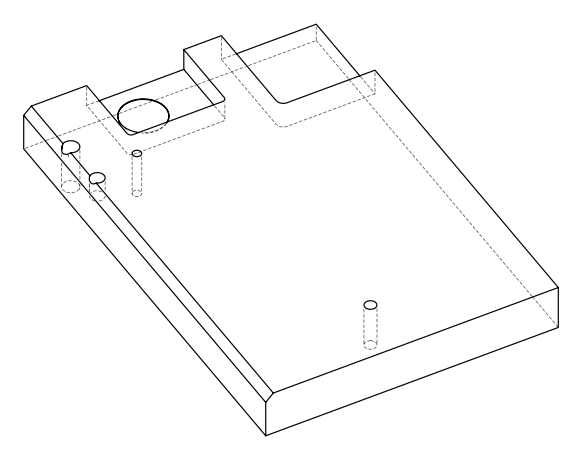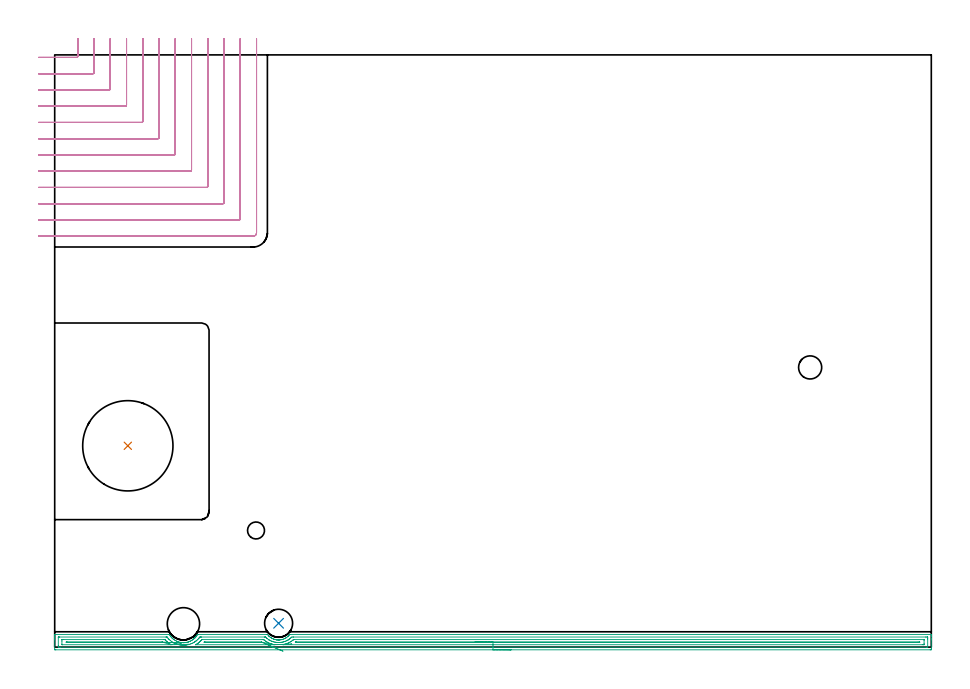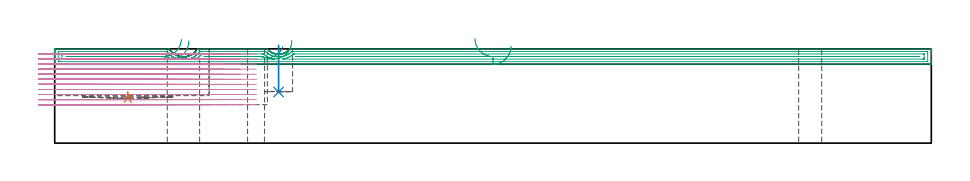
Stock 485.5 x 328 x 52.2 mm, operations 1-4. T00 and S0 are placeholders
(PLAN: 13 operations, 10 tool changes, 120 min)
(1 INDEXABLE_INSERT_DRILL_BLIND_HOLE_FROM_SOLID | STEP1POCKET | NXT0302_038 | 0.02 min | 52820 mm3)
(2 INDEXABLE_INSERT_DRILL_BLIND_HOLE_FROM_SOLID_1 | STEP1POCKET_1 | NXT0302_002 | 0.11 min | 4463 mm3)
(3 AREA_MILL | FG_CHAMFER_SURFACE | UGT0205_001 | 15.61 min | 17506 mm3)
(4 MILL_CORNER_NOTCH_RECTANGULAR | CORNER_NOTCH_RECTANGULAR | NXT0201_011 | Follow Part, ap 3, ae 75% | 38.09 min | 386904 mm3)
(5 MILL_SLOT | SLOT_PARTIAL_RECTANGULAR | NXT0201_009 | Follow Part, ap 2, ae 75% | 64.91 min | 190125 mm3)
(6 SPOT_DRILL | STEP1HOLE | NXT0321_9005460120000 | 0.05 min | 183 mm3)
(7 SPOT_DRILL_1 | STEP1HOLE_1 | NXT0321_9005460120000 | 0.03 min | 2 mm3)
(8 SPOT_DRILL_2 | STEP1HOLE_2 | NXT0321_9005460120000 | 0.03 min | 17 mm3)
(9 DRILL_THROUGH_HOLE_INTO_CENTER | STEP1HOLE | NXT0301_065 | 0.23 min | 3440 mm3)
(10 DRILL_TO_ENLARGE_THROUGH_HOLE | STEP1HOLE | UGT0301_249 | 0.25 min | 9420 mm3)
(11 DRILL_THROUGH_HOLE_INTO_CENTER_1 | STEP1HOLE_1 | NXT0301_042 | 0.23 min | 1975 mm3)
(12 DRILL_TO_ENLARGE_THROUGH_HOLE_1 | STEP1HOLE_1 | NXT0301_099 | 0.23 min | 4669 mm3)
(13 DRILL_THROUGH_HOLE_INTO_CENTER_2 | STEP1HOLE_2 | NXT0301_065 | 0.23 min | 3575 mm3)
(TOOL NXT0302_038 | Index. Insert Drill 50mm [880-D5000L50-04] | D50 PA176 FL200 Z2)
(TOOL NXT0302_002 | Index. Insert Drill 15.5mm [880-D1550L20-05] | D15.5 PA176 FL78 Z2)
(TOOL UGT0205_001 | Chamfer Mill 20 x 3 x 45 deg. | D20 FL50 Z2)
(TOOL NXT0201_011 | ENDMILL 12mm [2P460-1200-NA 1630] | D12 FL38 Z6)
(TOOL NXT0201_009 | ENDMILL 8mm [2P460-0800-NA 1630] | D8 FL26 Z6)
(TOOL NXT0321_9005460120000 | NC Spot Drill, 142deg, 12mm, Carbide, Uncoated | D12 PA142 FL30 Z2)
(TOOL NXT0301_065 | Carbide Drill 9.4mm [860.1-0940-075A1-MM 2214] | D9.4 PA140 FL98 Z2)
(TOOL UGT0301_249 | Twist Drill 17.9 mm | D17.9 PA118 FL130 Z2)
(TOOL NXT0301_042 | Carbide Drill 7.1mm [860.1-0710-057A1-MM 2214] | D7.1 PA140 FL85 Z2)
(TOOL NXT0301_099 | Carbide Drill 12.8mm [860.1-1280-038A1-MM 2214] | D12.8 PA140 FL60 Z2)
(OP 1 INDEXABLE_INSERT_DRILL_BLIND_HOLE_FROM_SOLID)
G17 G21 G94 G90
T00 M6
G54
G17 G0 G90 X40.5 Y111.5 S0 M3
G43 Z62.2 H1
G94 G81 G98 Z24.7 F250. R28.3
G80
M5
M2
(OP 2 INDEXABLE_INSERT_DRILL_BLIND_HOLE_FROM_SOLID_1)
G17 G21 G94 G90
T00 M6
G54
G17 G0 G90 X124. Y13.2 S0 M3
G43 Z62.2 H1
G94 G81 G98 Z28.3 F250. R54.2
G80
M5
M2
(OP 3 AREA_MILL)
G17 G21 G94 G90
T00 M6
G54
G17 G0 G90 X252.75 Y-1.5 S1061 M3
G43 Z62.2 H0
Z53.7
G94 G1 X252.712 Z52.828 F250.
X252.598 Z51.964
X252.409 Z51.112
X252.147 Z50.28
X251.813 Z49.474
X251.41 Z48.7
X250.941 Z47.964
X250.41 Z47.272
X249.821 Z46.629
X249.178 Z46.04
X248.486 Z45.509
X247.75 Z45.04
X246.976 Z44.637
X246.17 Z44.303
X245.338 Z44.041
X244.486 Z43.852
X243.621 Z43.738
X242.75 Z43.7
X0.62
X0.29 Y-1.497 Z43.701
X0.01 Y-1.493 Z43.704
X0. Y-1.176 Z44.022
Y4.059 Z49.253
Y4.593 Z49.79
Y4.931 Z50.127
Y5.466 Z50.662
Y5.803 Z50.998
Y6.749 Z51.949
X0.003 Y6.877 Z52.069
X0.01 Y6.998 Z52.188
X0.173 Y7. Z52.2
X63.163
X63.488 Y6.996 Z52.194
X63.508 Y6.994 Z52.192
X63.833 Y6.484 Z51.682
X64.141 Y6.033 Z51.232
X64.354 Y5.775 Z50.974
X64.515 Y5.58 Z50.778
X64.908 Y5.142 Z50.34
X65.019 Y5.028 Z50.225
X65.247 Y4.824 Z50.021
X65.459 Y4.634 Z49.831
X65.92 Y4.251 Z49.449
X66.358 Y3.949 Z49.147
X66.806 Y3.67 Z48.868
X67.378 Y3.359 Z48.558
X67.63 Y3.246 Z48.442
X67.699 Y3.214 Z48.41
X68.143 Y3.035 Z48.232
X68.592 Y2.876 Z48.075
X69.037 Y2.748 Z47.946
X69.485 Y2.643 Z47.842
X69.931 Y2.564 Z47.761
X70.31 Y2.515 Z47.71
X70.378 Y2.506 Z47.701
X70.761 Y2.47 Z47.666
X71.08 Y2.457 Z47.653
X71.288 Y2.454 Z47.651
X71.395 Y2.456
X71.456 Y2.457 Z47.654
X71.557 Y2.461 Z47.652
X71.839 Y2.469 Z47.666
X72.164 Y2.498 Z47.697
X72.612 Y2.555 Z47.754
X72.899 Y2.605 Z47.804
X72.991 Y2.622 Z47.818
X73.057 Y2.633 Z47.83
X73.505 Y2.736 Z47.931
X73.951 Y2.86 Z48.055
X74.058 Y2.895 Z48.093
X74.162 Y2.931 Z48.129
X74.331 Y2.99 Z48.185
X74.399 Y3.013 Z48.209
X74.844 Y3.188 Z48.387
X75. Y3.259 Z48.458
X75.222 Y3.36 Z48.557
X75.737 Y3.636 Z48.835
X76.188 Y3.914 Z49.112
X76.402 Y4.059 Z49.257
X76.63 Y4.212 Z49.412
X76.68 Y4.25 Z49.45
X76.709 Y4.274 Z49.474
X76.798 Y4.349 Z49.546
X76.862 Y4.402 Z49.6
X77.107 Y4.603 Z49.802
X77.523 Y4.971 Z50.171
X77.549 Y4.998 Z50.198
X77.691 Y5.142 Z50.34
X77.894 Y5.367 Z50.563
X78.054 Y5.542 Z50.742
X78.062 Y5.551 Z50.751
X78.149 Y5.655 Z50.854
X78.272 Y5.803 Z50.999
X78.352 Y5.898 Z51.096
X78.416 Y5.975 Z51.174
X78.458 Y6.032 Z51.232
X78.499 Y6.092 Z51.292
X78.6 Y6.239 Z51.439
X78.76 Y6.474 Z51.672
X78.966 Y6.798 Z51.996
X79.059 Y6.938 Z52.133
X79.102 Y6.997 Z52.189
X79.245 Y7. Z52.2
X117.664
X117.832 Y6.997 Z52.189
X117.9 Y6.925 Z52.121
X117.906 Y6.919 Z52.115
X118.246 Y6.523 Z51.723
X118.512 Y6.239 Z51.439
X118.606 Y6.138 Z51.338
X118.719 Y6.032 Z51.232
X119.103 Y5.706 Z50.905
X119.5 Y5.398 Z50.596
X119.877 Y5.143 Z50.339
X120.132 Y4.992 Z50.188
X120.393 Y4.848 Z50.045
X120.836 Y4.636 Z49.834
X121.286 Y4.451 Z49.649
X121.425 Y4.404 Z49.602
X121.685 Y4.317 Z49.512
X121.799 Y4.277 Z49.474
X121.875 Y4.251 Z49.449
X122.026 Y4.209 Z49.407
X122.179 Y4.172 Z49.369
X122.625 Y4.083 Z49.28
X122.783 Y4.059 Z49.257
X122.833 Y4.051 Z49.249
X123.025 Y4.024 Z49.218
X123.072 Y4.016 Z49.212
X123.518 Y3.973 Z49.172
X123.695 Y3.965 Z49.163
X123.766 Y3.963 Z49.156
X123.807 Y3.961 Z49.154
X123.965 Y3.952 Z49.15
X124.02 Y3.954
X124.145 Y3.96 Z49.152
X124.201 Y3.962 Z49.155
X124.288 Y3.966 Z49.157
X124.412 Y3.969 Z49.165
X124.858 Y4.006 Z49.204
X125.306 Y4.07 Z49.269
X125.705 Y4.15 Z49.348
X125.751 Y4.159 Z49.357
X126.073 Y4.238 Z49.437
X126.123 Y4.25 Z49.449
X126.645 Y4.426 Z49.621
X127.094 Y4.605 Z49.802
X127.538 Y4.814 Z50.014
X127.939 Y5.04 Z50.238
X128.121 Y5.141 Z50.34
X128.431 Y5.347 Z50.545
X128.863 Y5.681 Z50.877
X129.283 Y6.033 Z51.231
X129.324 Y6.07 Z51.269
X129.72 Y6.49 Z51.686
X129.881 Y6.676 Z51.87
X130.099 Y6.924 Z52.122
X130.146 Y6.981 Z52.18
X130.16 Y6.996 Z52.195
X130.164 Y6.998 Z52.197
X130.173 Y7. Z52.2
X485.327
X485.49 Y6.998 Z52.188
X485.497 Y6.877 Z52.069
X485.5 Y6.749 Z51.948
Y6.479 Z51.678
Y5.803 Z50.998
Y4.593 Z49.79
Y4.059 Z49.253
Y-0.908 Z44.289
X485.496 Y-1.176 Z44.022
X485.49 Y-1.493 Z43.704
X485.21 Y-1.497 Z43.701
X484.88 Y-1.5 Z43.7
X242.75
Y-0.086 Z45.114
X3.077
X2.407 Y-0.084 Z45.116
X2.18 Y-0.082 Z45.118
X2.055 Y-0.079 Z45.121
X2.009 Y-0.07 Z45.13
X2.007 Y-0.044 Z45.156
X2.002 Y0.092 Z45.292
X2. Y0.569 Z45.769
Y0.966 Z46.166
X2.001 Y5.327 Z50.527
X2.005 Y5.46 Z50.66
X2.01 Y5.565 Z50.765
X2.016 Y5.58 Z50.78
X2.031 Y5.581 Z50.781
X2.071 Y5.583 Z50.783
X2.407 Y5.585 Z50.785
X2.63 Y5.586 Z50.786
X61.599
X61.934 Y5.585 Z50.785
X62.101 Y5.582 Z50.782
X62.184 Y5.579 Z50.779
X62.221 Y5.575 Z50.775
X62.269 Y5.52 Z50.72
X62.746 Y4.931 Z50.131
X63.163 Y4.456 Z49.656
X63.361 Y4.248 Z49.448
X63.565 Y4.059 Z49.259
X64.056 Y3.627 Z48.827
X64.611 Y3.186 Z48.386
X64.95 Y2.953 Z48.153
X65.619 Y2.532 Z47.732
X65.843 Y2.411 Z47.611
X66.028 Y2.314 Z47.514
X66.501 Y2.084 Z47.284
X66.736 Y1.98 Z47.18
X67.315 Y1.749 Z46.949
X67.63 Y1.635 Z46.835
X67.689 Y1.615 Z46.815
X67.738 Y1.6 Z46.8
X68.278 Y1.441 Z46.641
X68.523 Y1.38 Z46.58
X68.607 Y1.36 Z46.56
X69.066 Y1.266 Z46.466
X69.417 Y1.203 Z46.403
X69.704 Y1.161 Z46.361
X70.31 Y1.091 Z46.291
X70.7 Y1.061 Z46.261
X71.204 Y1.046 Z46.246
X71.605 Y1.05 Z46.25
X72.097 Y1.072 Z46.272
X72.443 Y1.104 Z46.304
X72.991 Y1.173 Z46.373
X73.226 Y1.212 Z46.412
X73.884 Y1.339 Z46.539
X73.97 Y1.357 Z46.557
X74.317 Y1.441 Z46.641
X74.719 Y1.556 Z46.756
X74.778 Y1.574 Z46.774
X75.335 Y1.769 Z46.969
X75.671 Y1.902 Z47.102
X75.967 Y2.025 Z47.225
X76.582 Y2.314 Z47.514
X77.134 Y2.63 Z47.83
X77.458 Y2.829 Z48.029
X77.678 Y2.972 Z48.172
X77.993 Y3.186 Z48.386
X78.196 Y3.338 Z48.538
X78.352 Y3.461 Z48.661
X78.679 Y3.739 Z48.939
X79.045 Y4.059 Z49.259
X79.148 Y4.154 Z49.354
X79.245 Y4.25 Z49.45
X79.574 Y4.61 Z49.81
X79.861 Y4.931 Z50.131
X79.988 Y5.078 Z50.278
X80.138 Y5.259 Z50.459
X80.271 Y5.423 Z50.623
X80.396 Y5.579 Z50.779
X80.474 Y5.58 Z50.78
X80.808 Y5.585 Z50.785
X81.032
X81.255 Y5.586 Z50.786
X116.1
X116.435 Y5.585 Z50.785
X116.603 Y5.582 Z50.782
X116.686 Y5.579 Z50.779
X116.724 Y5.575 Z50.775
X116.771 Y5.533 Z50.733
X117.079 Y5.232 Z50.432
X117.426 Y4.931 Z50.131
X117.664 Y4.732 Z49.932
X118.497 Y4.117 Z49.317
X118.558 Y4.078 Z49.278
X118.565 Y4.074 Z49.274
X118.591 Y4.059 Z49.259
X119.139 Y3.754 Z48.954
X119.451 Y3.599 Z48.799
X119.774 Y3.445 Z48.645
X120.317 Y3.214 Z48.414
X120.345 Y3.203 Z48.403
X120.352 Y3.2 Z48.4
X120.391 Y3.186 Z48.386
X121.238 Y2.915 Z48.115
X121.611 Y2.822 Z48.022
X122.132 Y2.719 Z47.919
X122.323 Y2.688 Z47.888
X122.872 Y2.613 Z47.813
X123.025 Y2.599 Z47.799
X123.673 Y2.553 Z47.753
X123.919 Y2.544 Z47.744
X124.556 Y2.564 Z47.764
X124.812 Y2.584 Z47.784
X125.369 Y2.642 Z47.842
X125.705 Y2.691 Z47.891
X126.13 Y2.772 Z47.972
X126.599 Y2.877 Z48.077
X126.851 Y2.94 Z48.14
X127.492 Y3.144 Z48.344
X127.524 Y3.155 Z48.355
X127.608 Y3.186 Z48.386
X128.154 Y3.413 Z48.613
X128.386 Y3.522 Z48.722
X128.753 Y3.7 Z48.9
X129.279 Y3.987 Z49.187
X129.326 Y4.013 Z49.213
X129.4 Y4.059 Z49.259
X129.858 Y4.366 Z49.566
X130.173 Y4.602 Z49.802
X130.359 Y4.75 Z49.95
X130.579 Y4.931 Z50.131
X130.838 Y5.154 Z50.354
X131.066 Y5.367 Z50.567
X131.295 Y5.58 Z50.78
X131.96 Y5.584 Z50.784
X132.183 Y5.585 Z50.785
X482.423 Y5.586 Z50.786
X483.093 Y5.584 Z50.784
X483.32 Y5.582 Z50.782
X483.445 Y5.579 Z50.779
X483.491 Y5.57 Z50.77
X483.493 Y5.544 Z50.744
X483.498 Y5.408 Z50.608
X483.5 Y4.931 Z50.131
Y4.534 Z49.734
X483.499 Y0.173 Z45.373
X483.495 Y0.04 Z45.24
X483.49 Y-0.065 Z45.135
X483.484 Y-0.08 Z45.12
X483.469 Y-0.081 Z45.119
X483.429 Y-0.083 Z45.117
X483.093 Y-0.085 Z45.115
X482.871 Y-0.086 Z45.114
X242.75
Y1.328 Z46.528
X126.561 Y1.329 Z46.529
X126.449 Y1.332 Z46.532
X126.373 Y1.335 Z46.535
X126.409 Y1.346 Z46.546
X126.493 Y1.366 Z46.566
X126.844 Y1.441 Z46.641
X127.364 Y1.567 Z46.767
X127.492 Y1.601 Z46.801
X128.046 Y1.773 Z46.973
X128.386 Y1.885 Z47.085
X128.702 Y2.005 Z47.205
X129.279 Y2.239 Z47.439
X129.332 Y2.262 Z47.462
X129.443 Y2.314 Z47.514
X129.926 Y2.555 Z47.755
X130.173 Y2.689 Z47.889
X130.495 Y2.871 Z48.071
X131.015 Y3.186 Z48.386
X131.046 Y3.206 Z48.406
X131.066 Y3.22 Z48.42
X131.555 Y3.581 Z48.781
X131.96 Y3.893 Z49.093
X132.053 Y3.968 Z49.168
X132.164 Y4.059 Z49.259
X132.254 Y4.129 Z49.329
X132.29 Y4.156 Z49.356
X132.391 Y4.164 Z49.364
X132.622 Y4.169 Z49.369
X132.738 Y4.171 Z49.371
X481.191
X481.306 Y4.17 Z49.37
X481.422 Y4.167 Z49.367
X481.489 Y4.164 Z49.364
X481.494 Y4.121 Z49.321
X481.497 Y4.059 Z49.259
X481.499 Y3.87 Z49.07
X481.5 Y2.125 Z47.325
X481.493 Y1.441 Z46.641
X481.49 Y1.348 Z46.548
X481.484 Y1.335 Z46.535
X481.46 Y1.332 Z46.532
X481.421 Y1.33 Z46.53
X481.306 Y1.329 Z46.529
X480.529 Y1.328 Z46.528
X242.75
Y2.743 Z47.943
X133.747
X133.306 Y2.744 Z47.944
X133.293 Y2.745 Z47.945
X133.273 Y2.749 Z47.949
X133.299 Y2.751 Z47.951
X133.732 Y2.757 Z47.957
X133.747
X479.066
X479.08 Y2.756 Z47.956
X479.1 Y2.75 Z47.95
X479.079 Y2.744 Z47.944
X478.187 Y2.743 Z47.943
X242.75
X241.878 Z47.981
X241.013 Z48.095
X240.162 Z48.283
X239.33 Z48.546
X238.524 Z48.88
X237.75 Z49.282
X237.014 Z49.751
X236.322 Z50.282
X235.679 Z50.872
X235.089 Z51.515
X234.558 Z52.207
X234.09 Z52.943
X233.687 Z53.716
X233.353 Z54.522
X233.091 Z55.354
X232.902 Z56.206
X232.788 Z57.071
X232.75 Z57.943
G0 Z62.2
X131.267 Y1.666
Z56.872
G1 X131.259 Z56.
X131.175 Y1.663 Z55.131
X131.015 Y1.657 Z54.274
X130.782 Y1.649 Z53.433
X130.476 Y1.639 Z52.616
X130.1 Y1.626 Z51.829
X129.657 Y1.611 Z51.078
X129.15 Y1.593 Z50.368
X128.584 Y1.574 Z49.705
X127.961 Y1.553 Z49.094
X127.288 Y1.53 Z48.539
X126.57 Y1.505 Z48.045
X125.81 Y1.479 Z47.616
X125.017 Y1.452 Z47.255
X124.195 Y1.423 Z46.964
X123.351 Y1.394 Z46.746
X122.491 Y1.365 Z46.603
X121.621 Y1.335 Z46.535
X121.354 Y1.329 Z46.529
X78.236
X78.159 Y1.33 Z46.53
X78.098 Y1.332 Z46.532
X78.078 Y1.334 Z46.534
X78.111 Y1.356 Z46.556
X78.25 Y1.441 Z46.641
X78.314 Y1.478 Z46.678
X78.352 Y1.501 Z46.701
X78.858 Y1.819 Z47.019
X79.245 Y2.072 Z47.272
X79.389 Y2.173 Z47.373
X79.58 Y2.314 Z47.514
X79.888 Y2.559 Z47.759
X80.138 Y2.764 Z47.964
X80.367 Y2.963 Z48.163
X80.614 Y3.186 Z48.386
X80.826 Y3.387 Z48.587
X81.032 Y3.597 Z48.797
X81.256 Y3.839 Z49.039
X81.458 Y4.059 Z49.259
X81.545 Y4.149 Z49.349
X81.561 Y4.164 Z49.364
X81.617 Y4.168 Z49.368
X81.694 Y4.17 Z49.37
X81.81 Y4.171 Z49.371
X81.925
X114.984
X115.099 Y4.17 Z49.37
X115.331 Y4.165 Z49.365
X115.716 Y4.154 Z49.354
X115.836 Y4.059 Z49.259
X115.877 Y4.025 Z49.225
X116.106 Y3.835 Z49.035
X116.771 Y3.349 Z48.549
X117.002 Y3.186 Z48.386
X117.401 Y2.928 Z48.128
X117.664 Y2.777 Z47.977
X117.966 Y2.608 Z47.808
X118.551 Y2.314 Z47.514
X118.564 Y2.308 Z47.508
X119.451 Y1.945 Z47.145
X120.033 Y1.746 Z46.946
X120.345 Y1.648 Z46.848
X120.503 Y1.6 Z46.8
X121.133 Y1.441 Z46.641
X121.266 Y1.414 Z46.614
X121.429 Y1.38 Z46.58
X121.621 Y1.335 Z46.535
X114.556 Y2.75 Z47.95
X114.543 Y2.744 Z47.944
X114.53 Y2.743 Z47.943
X83.258
X82.819 Y2.75 Z47.95
X82.764 Y2.752 Z47.952
X82.804 Y2.755 Z47.955
X82.819 Y2.756 Z47.956
X83.258 Y2.757 Z47.957
X114.53
X114.544 Y2.755 Z47.955
X114.556 Y2.75 Z47.95
X115.317 Y2.429 Z47.67
X116.098 Y2.099 Z47.462
X116.893 Y1.764 Z47.33
X117.695 Y1.425 Z47.273
X118.498 Y1.086 Z47.292
X119.297 Y0.749 Z47.387
X120.085 Y0.416 Z47.557
X120.857 Y0.091 Z47.801
X121.606 Y-0.225 Z48.117
X122.327 Y-0.53 Z48.503
X123.014 Y-0.82 Z48.956
X123.662 Y-1.093 Z49.472
X124.266 Y-1.348 Z50.047
X124.822 Y-1.583 Z50.677
X125.325 Y-1.795 Z51.357
X125.772 Y-1.983 Z52.083
X126.158 Y-2.147 Z52.848
X126.482 Y-2.283 Z53.646
G0 Z62.2
X74.275 Y1.544
Z56.746
G1 X74.256 Z55.874
X74.161 Y1.542 Z55.007
X73.99 Y1.538 Z54.152
X73.746 Y1.533 Z53.314
X73.429 Y1.526 Z52.501
X73.043 Y1.518 Z51.719
X72.59 Y1.508 Z50.973
X72.074 Y1.497 Z50.27
X71.499 Y1.485 Z49.614
X70.868 Y1.471 Z49.012
X70.188 Y1.457 Z48.466
X69.462 Y1.441 Z47.981
X68.698 Y1.425 Z47.562
X67.899 Y1.408 Z47.211
X67.073 Y1.39 Z46.931
X66.226 Y1.372 Z46.724
X65.364 Y1.354 Z46.592
X64.493 Y1.335 Z46.535
X64.287 Y1.331 Z46.531
X64.171 Y1.329 Z46.529
X4.309
X4.194 Y1.33 Z46.53
X4.078 Y1.333 Z46.533
X4.011 Y1.336 Z46.536
X4.006 Y1.379 Z46.579
X4.003 Y1.441 Z46.641
X4. Y1.63 Z46.83
Y3.375 Z48.575
X4.007 Y4.059 Z49.259
X4.01 Y4.152 Z49.352
X4.016 Y4.165 Z49.365
X4.04 Y4.168 Z49.368
X4.079 Y4.17 Z49.37
X4.194 Y4.171 Z49.371
X4.971
X60.598
X60.829 Y4.17 Z49.37
X60.983 Y4.167 Z49.367
X61.036 Y4.164 Z49.364
X61.049 Y4.157 Z49.357
X61.07 Y4.139 Z49.339
X61.146 Y4.059 Z49.259
X61.253 Y3.939 Z49.139
X61.376 Y3.804 Z49.004
X61.681 Y3.481 Z48.681
X61.989 Y3.186 Z48.386
X62.133 Y3.054 Z48.254
X62.269 Y2.934 Z48.134
X62.613 Y2.647 Z47.847
X63.026 Y2.314 Z47.514
X63.163 Y2.21 Z47.41
X63.552 Y1.933 Z47.133
X64.056 Y1.618 Z46.818
X64.334 Y1.441 Z46.641
X64.493 Y1.335 Z46.535
X59.692 Y2.752 Z47.952
X59.134 Y2.743 Z47.943
X6.434
X6.42 Y2.744 Z47.944
X6.333 Y2.749 Z47.949
X6.425 Y2.752 Z47.952
X6.859 Y2.757 Z47.957
X6.874
X59.589
X59.604 Y2.756 Z47.956
X59.692 Y2.752 Z47.952
X60.563 Y2.709 Z47.947
X61.431 Y2.665 Z48.018
X62.29 Y2.623 Z48.164
X63.133 Y2.581 Z48.385
X63.954 Y2.54 Z48.678
X64.746 Y2.501 Z49.042
X65.503 Y2.463 Z49.474
X66.219 Y2.428 Z49.97
X66.89 Y2.394 Z50.527
X67.51 Y2.364 Z51.14
X68.074 Y2.336 Z51.805
X68.578 Y2.311 Z52.517
X69.018 Y2.289 Z53.27
X69.391 Y2.27 Z54.058
X69.694 Y2.255 Z54.876
X69.924 Y2.244 Z55.717
X70.081 Y2.236 Z56.576
X70.162 Y2.232 Z57.444
G0 Z62.2
M5
M2
(OP 4 MILL_CORNER_NOTCH_RECTANGULAR)
G17 G21 G94 G90
T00 M6
G54
G17 G0 G90 X-9. Y326.6 S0 M3
G43 Z62.2 H1
Z49.391
G94 G1 X-6. F250.
X12.207 F500.
G3 X12.8 Y327.193 R0.6
G1 Y334.
Y337. F250.
G0 Z62.2
X-9. Y317.6
Z49.391
G1 X-6.
X21.206 F500.
G3 X21.8 Y318.194 R0.6
G1 Y334.
Y337. F250.
G0 Z62.2
X-9. Y308.6
Z49.391
G1 X-6.
X30.206 F500.
G3 X30.8 Y309.194 R0.6
G1 Y334.
Y337. F250.
G0 Z62.2
X-9. Y299.6
Z49.391
G1 X-6.
X39.206 F500.
G3 X39.8 Y300.194 R0.6
G1 Y334.
Y337. F250.
G0 Z62.2
X-9. Y290.6
Z49.391
G1 X-6.
X48.206 F500.
G3 X48.8 Y291.194 R0.6
G1 Y334.
Y337. F250.
G0 Z62.2
X-9. Y281.6
Z49.391
G1 X-6.
X57.205 F500.
G3 X57.8 Y282.195 R0.6
G1 Y334.
Y337. F250.
G0 Z62.2
X-9. Y272.6
Z49.391
G1 X-6.
X66.205 F500.
G3 X66.8 Y273.195 R0.6
G1 Y334.
Y337. F250.
G0 Z62.2
X-9. Y263.6
Z49.391
G1 X-6.
X75.205 F500.
G3 X75.8 Y264.195 R0.6
G1 Y334.
Y337. F250.
G0 Z62.2
X-9. Y254.6
Z49.391
G1 X-6.
X84.204 F500.
G3 X84.8 Y255.196 R0.6
G1 Y334.
Y337. F250.
G0 Z62.2
X-9. Y245.6
Z49.391
G1 X-6.
X93.204 F500.
G3 X93.8 Y246.196 R0.6
G1 Y334.
Y337. F250.
G0 Z62.2
X-9. Y236.6
Z49.391
G1 X-6.
X102.204 F500.
G3 X102.8 Y237.196 R0.6
G1 Y334.
Y337. F250.
G0 Z62.2
X-9. Y227.6
Z49.391
G1 X-6.
X109.9 F500.
G3 X111.8 Y229.5 R1.9
G1 Y334.
Y337. F250.
G0 Z62.2
X-9. Y326.6
Z46.582
G1 X-6.
X12.207 F500.
G3 X12.8 Y327.193 R0.6
G1 Y334.
Y337. F250.
G0 Z62.2
X-9. Y317.6
Z46.582
G1 X-6.
X21.206 F500.
G3 X21.8 Y318.194 R0.6
G1 Y334.
Y337. F250.
G0 Z62.2
X-9. Y308.6
Z46.582
G1 X-6.
X30.206 F500.
G3 X30.8 Y309.194 R0.6
G1 Y334.
Y337. F250.
G0 Z62.2
X-9. Y299.6
Z46.582
G1 X-6.
X39.206 F500.
G3 X39.8 Y300.194 R0.6
G1 Y334.
Y337. F250.
G0 Z62.2
X-9. Y290.6
Z46.582
G1 X-6.
X48.206 F500.
G3 X48.8 Y291.194 R0.6
G1 Y334.
Y337. F250.
G0 Z62.2
X-9. Y281.6
Z46.582
G1 X-6.
X57.205 F500.
G3 X57.8 Y282.195 R0.6
G1 Y334.
Y337. F250.
G0 Z62.2
X-9. Y272.6
Z46.582
G1 X-6.
X66.205 F500.
G3 X66.8 Y273.195 R0.6
G1 Y334.
Y337. F250.
G0 Z62.2
X-9. Y263.6
Z46.582
G1 X-6.
X75.205 F500.
G3 X75.8 Y264.195 R0.6
G1 Y334.
Y337. F250.
G0 Z62.2
X-9. Y254.6
Z46.582
G1 X-6.
X84.204 F500.
G3 X84.8 Y255.196 R0.6
G1 Y334.
Y337. F250.
G0 Z62.2
X-9. Y245.6
Z46.582
G1 X-6.
X93.204 F500.
G3 X93.8 Y246.196 R0.6
G1 Y334.
Y337. F250.
G0 Z62.2
X-9. Y236.6
Z46.582
G1 X-6.
X102.204 F500.
G3 X102.8 Y237.196 R0.6
G1 Y334.
Y337. F250.
G0 Z62.2
X-9. Y227.6
Z46.582
G1 X-6.
X109.9 F500.
G3 X111.8 Y229.5 R1.9
G1 Y334.
Y337. F250.
G0 Z62.2
X-9. Y326.6
Z43.773
G1 X-6.
X12.207 F500.
G3 X12.8 Y327.193 R0.6
G1 Y334.
Y337. F250.
G0 Z62.2
X-9. Y317.6
Z43.773
G1 X-6.
X21.206 F500.
G3 X21.8 Y318.194 R0.6
G1 Y334.
Y337. F250.
G0 Z62.2
X-9. Y308.6
Z43.773
G1 X-6.
X30.206 F500.
G3 X30.8 Y309.194 R0.6
G1 Y334.
Y337. F250.
G0 Z62.2
X-9. Y299.6
Z43.773
G1 X-6.
X39.206 F500.
G3 X39.8 Y300.194 R0.6
G1 Y334.
Y337. F250.
G0 Z62.2
X-9. Y290.6
Z43.773
G1 X-6.
X48.206 F500.
G3 X48.8 Y291.194 R0.6
G1 Y334.
Y337. F250.
G0 Z62.2
X-9. Y281.6
Z43.773
G1 X-6.
X57.205 F500.
G3 X57.8 Y282.195 R0.6
G1 Y334.
Y337. F250.
G0 Z62.2
X-9. Y272.6
Z43.773
G1 X-6.
X66.205 F500.
G3 X66.8 Y273.195 R0.6
G1 Y334.
Y337. F250.
G0 Z62.2
X-9. Y263.6
Z43.773
G1 X-6.
X75.205 F500.
G3 X75.8 Y264.195 R0.6
G1 Y334.
Y337. F250.
G0 Z62.2
X-9. Y254.6
Z43.773
G1 X-6.
X84.204 F500.
G3 X84.8 Y255.196 R0.6
G1 Y334.
Y337. F250.
G0 Z62.2
X-9. Y245.6
Z43.773
G1 X-6.
X93.204 F500.
G3 X93.8 Y246.196 R0.6
G1 Y334.
Y337. F250.
G0 Z62.2
X-9. Y236.6
Z43.773
G1 X-6.
X102.204 F500.
G3 X102.8 Y237.196 R0.6
G1 Y334.
Y337. F250.
G0 Z62.2
X-9. Y227.6
Z43.773
G1 X-6.
X109.9 F500.
G3 X111.8 Y229.5 R1.9
G1 Y334.
Y337. F250.
G0 Z62.2
X-9. Y326.6
Z40.964
G1 X-6.
X12.207 F500.
G3 X12.8 Y327.193 R0.6
G1 Y334.
Y337. F250.
G0 Z62.2
X-9. Y317.6
Z40.964
G1 X-6.
X21.206 F500.
G3 X21.8 Y318.194 R0.6
G1 Y334.
Y337. F250.
G0 Z62.2
X-9. Y308.6
Z40.964
G1 X-6.
X30.206 F500.
G3 X30.8 Y309.194 R0.6
G1 Y334.
Y337. F250.
G0 Z62.2
X-9. Y299.6
Z40.964
G1 X-6.
X39.206 F500.
G3 X39.8 Y300.194 R0.6
G1 Y334.
Y337. F250.
G0 Z62.2
X-9. Y290.6
Z40.964
G1 X-6.
X48.206 F500.
G3 X48.8 Y291.194 R0.6
G1 Y334.
Y337. F250.
G0 Z62.2
X-9. Y281.6
Z40.964
G1 X-6.
X57.205 F500.
G3 X57.8 Y282.195 R0.6
G1 Y334.
Y337. F250.
G0 Z62.2
X-9. Y272.6
Z40.964
G1 X-6.
X66.205 F500.
G3 X66.8 Y273.195 R0.6
G1 Y334.
Y337. F250.
G0 Z62.2
X-9. Y263.6
Z40.964
G1 X-6.
X75.205 F500.
G3 X75.8 Y264.195 R0.6
G1 Y334.
Y337. F250.
G0 Z62.2
X-9. Y254.6
Z40.964
G1 X-6.
X84.204 F500.
G3 X84.8 Y255.196 R0.6
G1 Y334.
Y337. F250.
G0 Z62.2
X-9. Y245.6
Z40.964
G1 X-6.
X93.204 F500.
G3 X93.8 Y246.196 R0.6
G1 Y334.
Y337. F250.
G0 Z62.2
X-9. Y236.6
Z40.964
G1 X-6.
X102.204 F500.
G3 X102.8 Y237.196 R0.6
G1 Y334.
Y337. F250.
G0 Z62.2
X-9. Y227.6
Z40.964
G1 X-6.
X109.9 F500.
G3 X111.8 Y229.5 R1.9
G1 Y334.
Y337. F250.
G0 Z62.2
X-9. Y326.6
Z38.154
G1 X-6.
X12.207 F500.
G3 X12.8 Y327.193 R0.6
G1 Y334.
Y337. F250.
G0 Z62.2
X-9. Y317.6
Z38.154
G1 X-6.
X21.206 F500.
G3 X21.8 Y318.194 R0.6
G1 Y334.
Y337. F250.
G0 Z62.2
X-9. Y308.6
Z38.154
G1 X-6.
X30.206 F500.
G3 X30.8 Y309.194 R0.6
G1 Y334.
Y337. F250.
G0 Z62.2
X-9. Y299.6
Z38.154
G1 X-6.
X39.206 F500.
G3 X39.8 Y300.194 R0.6
G1 Y334.
Y337. F250.
G0 Z62.2
X-9. Y290.6
Z38.154
G1 X-6.
X48.206 F500.
G3 X48.8 Y291.194 R0.6
G1 Y334.
Y337. F250.
G0 Z62.2
X-9. Y281.6
Z38.154
G1 X-6.
X57.205 F500.
G3 X57.8 Y282.195 R0.6
G1 Y334.
Y337. F250.
G0 Z62.2
X-9. Y272.6
Z38.154
G1 X-6.
X66.205 F500.
G3 X66.8 Y273.195 R0.6
G1 Y334.
Y337. F250.
G0 Z62.2
X-9. Y263.6
Z38.154
G1 X-6.
X75.205 F500.
G3 X75.8 Y264.195 R0.6
G1 Y334.
Y337. F250.
G0 Z62.2
X-9. Y254.6
Z38.154
G1 X-6.
X84.204 F500.
G3 X84.8 Y255.196 R0.6
G1 Y334.
Y337. F250.
G0 Z62.2
X-9. Y245.6
Z38.154
G1 X-6.
X93.204 F500.
G3 X93.8 Y246.196 R0.6
G1 Y334.
Y337. F250.
G0 Z62.2
X-9. Y236.6
Z38.154
G1 X-6.
X102.204 F500.
G3 X102.8 Y237.196 R0.6
G1 Y334.
Y337. F250.
G0 Z62.2
X-9. Y227.6
Z38.154
G1 X-6.
X109.9 F500.
G3 X111.8 Y229.5 R1.9
G1 Y334.
Y337. F250.
G0 Z62.2
X-9. Y326.6
Z35.345
G1 X-6.
X12.207 F500.
G3 X12.8 Y327.193 R0.6
G1 Y334.
Y337. F250.
G0 Z62.2
X-9. Y317.6
Z35.345
G1 X-6.
X21.206 F500.
G3 X21.8 Y318.194 R0.6
G1 Y334.
Y337. F250.
G0 Z62.2
X-9. Y308.6
Z35.345
G1 X-6.
X30.206 F500.
G3 X30.8 Y309.194 R0.6
G1 Y334.
Y337. F250.
G0 Z62.2
X-9. Y299.6
Z35.345
G1 X-6.
X39.206 F500.
G3 X39.8 Y300.194 R0.6
G1 Y334.
Y337. F250.
G0 Z62.2
X-9. Y290.6
Z35.345
G1 X-6.
X48.206 F500.
G3 X48.8 Y291.194 R0.6
G1 Y334.
Y337. F250.
G0 Z62.2
X-9. Y281.6
Z35.345
G1 X-6.
X57.205 F500.
G3 X57.8 Y282.195 R0.6
G1 Y334.
Y337. F250.
G0 Z62.2
X-9. Y272.6
Z35.345
G1 X-6.
X66.205 F500.
G3 X66.8 Y273.195 R0.6
G1 Y334.
Y337. F250.
G0 Z62.2
X-9. Y263.6
Z35.345
G1 X-6.
X75.205 F500.
G3 X75.8 Y264.195 R0.6
G1 Y334.
Y337. F250.
G0 Z62.2
X-9. Y254.6
Z35.345
G1 X-6.
X84.204 F500.
G3 X84.8 Y255.196 R0.6
G1 Y334.
Y337. F250.
G0 Z62.2
X-9. Y245.6
Z35.345
G1 X-6.
X93.204 F500.
G3 X93.8 Y246.196 R0.6
G1 Y334.
Y337. F250.
G0 Z62.2
X-9. Y236.6
Z35.345
G1 X-6.
X102.204 F500.
G3 X102.8 Y237.196 R0.6
G1 Y334.
Y337. F250.
G0 Z62.2
X-9. Y227.6
Z35.345
G1 X-6.
X109.9 F500.
G3 X111.8 Y229.5 R1.9
G1 Y334.
Y337. F250.
G0 Z62.2
X-9. Y326.6
Z32.536
G1 X-6.
X12.207 F500.
G3 X12.8 Y327.193 R0.6
G1 Y334.
Y337. F250.
G0 Z62.2
X-9. Y317.6
Z32.536
G1 X-6.
X21.206 F500.
G3 X21.8 Y318.194 R0.6
G1 Y334.
Y337. F250.
G0 Z62.2
X-9. Y308.6
Z32.536
G1 X-6.
X30.206 F500.
G3 X30.8 Y309.194 R0.6
G1 Y334.
Y337. F250.
G0 Z62.2
X-9. Y299.6
Z32.536
G1 X-6.
X39.206 F500.
G3 X39.8 Y300.194 R0.6
G1 Y334.
Y337. F250.
G0 Z62.2
X-9. Y290.6
Z32.536
G1 X-6.
X48.206 F500.
G3 X48.8 Y291.194 R0.6
G1 Y334.
Y337. F250.
G0 Z62.2
X-9. Y281.6
Z32.536
G1 X-6.
X57.205 F500.
G3 X57.8 Y282.195 R0.6
G1 Y334.
Y337. F250.
G0 Z62.2
X-9. Y272.6
Z32.536
G1 X-6.
X66.205 F500.
G3 X66.8 Y273.195 R0.6
G1 Y334.
Y337. F250.
G0 Z62.2
X-9. Y263.6
Z32.536
G1 X-6.
X75.205 F500.
G3 X75.8 Y264.195 R0.6
G1 Y334.
Y337. F250.
G0 Z62.2
X-9. Y254.6
Z32.536
G1 X-6.
X84.204 F500.
G3 X84.8 Y255.196 R0.6
G1 Y334.
Y337. F250.
G0 Z62.2
X-9. Y245.6
Z32.536
G1 X-6.
X93.204 F500.
G3 X93.8 Y246.196 R0.6
G1 Y334.
Y337. F250.
G0 Z62.2
X-9. Y236.6
Z32.536
G1 X-6.
X102.204 F500.
G3 X102.8 Y237.196 R0.6
G1 Y334.
Y337. F250.
G0 Z62.2
X-9. Y227.6
Z32.536
G1 X-6.
X109.9 F500.
G3 X111.8 Y229.5 R1.9
G1 Y334.
Y337. F250.
G0 Z62.2
X-9. Y326.6
Z29.727
G1 X-6.
X12.207 F500.
G3 X12.8 Y327.193 R0.6
G1 Y334.
Y337. F250.
G0 Z62.2
X-9. Y317.6
Z29.727
G1 X-6.
X21.206 F500.
G3 X21.8 Y318.194 R0.6
G1 Y334.
Y337. F250.
G0 Z62.2
X-9. Y308.6
Z29.727
G1 X-6.
X30.206 F500.
G3 X30.8 Y309.194 R0.6
G1 Y334.
Y337. F250.
G0 Z62.2
X-9. Y299.6
Z29.727
G1 X-6.
X39.206 F500.
G3 X39.8 Y300.194 R0.6
G1 Y334.
Y337. F250.
G0 Z62.2
X-9. Y290.6
Z29.727
G1 X-6.
X48.206 F500.
G3 X48.8 Y291.194 R0.6
G1 Y334.
Y337. F250.
G0 Z62.2
X-9. Y281.6
Z29.727
G1 X-6.
X57.205 F500.
G3 X57.8 Y282.195 R0.6
G1 Y334.
Y337. F250.
G0 Z62.2
X-9. Y272.6
Z29.727
G1 X-6.
X66.205 F500.
G3 X66.8 Y273.195 R0.6
G1 Y334.
Y337. F250.
G0 Z62.2
X-9. Y263.6
Z29.727
G1 X-6.
X75.205 F500.
G3 X75.8 Y264.195 R0.6
G1 Y334.
Y337. F250.
G0 Z62.2
X-9. Y254.6
Z29.727
G1 X-6.
X84.204 F500.
G3 X84.8 Y255.196 R0.6
G1 Y334.
Y337. F250.
G0 Z62.2
X-9. Y245.6
Z29.727
G1 X-6.
X93.204 F500.
G3 X93.8 Y246.196 R0.6
G1 Y334.
Y337. F250.
G0 Z62.2
X-9. Y236.6
Z29.727
G1 X-6.
X102.204 F500.
G3 X102.8 Y237.196 R0.6
G1 Y334.
Y337. F250.
G0 Z62.2
X-9. Y227.6
Z29.727
G1 X-6.
X109.9 F500.
G3 X111.8 Y229.5 R1.9
G1 Y334.
Y337. F250.
G0 Z62.2
X-9. Y326.6
Z26.918
G1 X-6.
X12.207 F500.
G3 X12.8 Y327.193 R0.6
G1 Y334.
Y337. F250.
G0 Z62.2
X-9. Y317.6
Z26.918
G1 X-6.
X21.206 F500.
G3 X21.8 Y318.194 R0.6
G1 Y334.
Y337. F250.
G0 Z62.2
X-9. Y308.6
Z26.918
G1 X-6.
X30.206 F500.
G3 X30.8 Y309.194 R0.6
G1 Y334.
Y337. F250.
G0 Z62.2
X-9. Y299.6
Z26.918
G1 X-6.
X39.206 F500.
G3 X39.8 Y300.194 R0.6
G1 Y334.
Y337. F250.
G0 Z62.2
X-9. Y290.6
Z26.918
G1 X-6.
X48.206 F500.
G3 X48.8 Y291.194 R0.6
G1 Y334.
Y337. F250.
G0 Z62.2
X-9. Y281.6
Z26.918
G1 X-6.
X57.205 F500.
G3 X57.8 Y282.195 R0.6
G1 Y334.
Y337. F250.
G0 Z62.2
X-9. Y272.6
Z26.918
G1 X-6.
X66.205 F500.
G3 X66.8 Y273.195 R0.6
G1 Y334.
Y337. F250.
G0 Z62.2
X-9. Y263.6
Z26.918
G1 X-6.
X75.205 F500.
G3 X75.8 Y264.195 R0.6
G1 Y334.
Y337. F250.
G0 Z62.2
X-9. Y254.6
Z26.918
G1 X-6.
X84.204 F500.
G3 X84.8 Y255.196 R0.6
G1 Y334.
Y337. F250.
G0 Z62.2
X-9. Y245.6
Z26.918
G1 X-6.
X93.204 F500.
G3 X93.8 Y246.196 R0.6
G1 Y334.
Y337. F250.
G0 Z62.2
X-9. Y236.6
Z26.918
G1 X-6.
X102.204 F500.
G3 X102.8 Y237.196 R0.6
G1 Y334.
Y337. F250.
G0 Z62.2
X-9. Y227.6
Z26.918
G1 X-6.
X109.9 F500.
G3 X111.8 Y229.5 R1.9
G1 Y334.
Y337. F250.
G0 Z62.2
X-9. Y326.6
Z24.109
G1 X-6.
X12.207 F500.
G3 X12.8 Y327.193 R0.6
G1 Y334.
Y337. F250.
G0 Z62.2
X-9. Y317.6
Z24.109
G1 X-6.
X21.206 F500.
G3 X21.8 Y318.194 R0.6
G1 Y334.
Y337. F250.
G0 Z62.2
X-9. Y308.6
Z24.109
G1 X-6.
X30.206 F500.
G3 X30.8 Y309.194 R0.6
G1 Y334.
Y337. F250.
G0 Z62.2
X-9. Y299.6
Z24.109
G1 X-6.
X39.206 F500.
G3 X39.8 Y300.194 R0.6
G1 Y334.
Y337. F250.
G0 Z62.2
X-9. Y290.6
Z24.109
G1 X-6.
X48.206 F500.
G3 X48.8 Y291.194 R0.6
G1 Y334.
Y337. F250.
G0 Z62.2
X-9. Y281.6
Z24.109
G1 X-6.
X57.205 F500.
G3 X57.8 Y282.195 R0.6
G1 Y334.
Y337. F250.
G0 Z62.2
X-9. Y272.6
Z24.109
G1 X-6.
X66.205 F500.
G3 X66.8 Y273.195 R0.6
G1 Y334.
Y337. F250.
G0 Z62.2
X-9. Y263.6
Z24.109
G1 X-6.
X75.205 F500.
G3 X75.8 Y264.195 R0.6
G1 Y334.
Y337. F250.
G0 Z62.2
X-9. Y254.6
Z24.109
G1 X-6.
X84.204 F500.
G3 X84.8 Y255.196 R0.6
G1 Y334.
Y337. F250.
G0 Z62.2
X-9. Y245.6
Z24.109
G1 X-6.
X93.204 F500.
G3 X93.8 Y246.196 R0.6
G1 Y334.
Y337. F250.
G0 Z62.2
X-9. Y236.6
Z24.109
G1 X-6.
X102.204 F500.
G3 X102.8 Y237.196 R0.6
G1 Y334.
Y337. F250.
G0 Z62.2
X-9. Y227.6
Z24.109
G1 X-6.
X109.9 F500.
G3 X111.8 Y229.5 R1.9
G1 Y334.
Y337. F250.
G0 Z62.2
X-9. Y326.6
Z21.3
G1 X-6.
X12.207 F500.
G3 X12.8 Y327.193 R0.6
G1 Y334.
Y337. F250.
G0 Z62.2
X-9. Y317.6
Z21.3
G1 X-6.
X21.206 F500.
G3 X21.8 Y318.194 R0.6
G1 Y334.
Y337. F250.
G0 Z62.2
X-9. Y308.6
Z21.3
G1 X-6.
X30.206 F500.
G3 X30.8 Y309.194 R0.6
G1 Y334.
Y337. F250.
G0 Z62.2
X-9. Y299.6
Z21.3
G1 X-6.
X39.206 F500.
G3 X39.8 Y300.194 R0.6
G1 Y334.
Y337. F250.
G0 Z62.2
X-9. Y290.6
Z21.3
G1 X-6.
X48.206 F500.
G3 X48.8 Y291.194 R0.6
G1 Y334.
Y337. F250.
G0 Z62.2
X-9. Y281.6
Z21.3
G1 X-6.
X57.205 F500.
G3 X57.8 Y282.195 R0.6
G1 Y334.
Y337. F250.
G0 Z62.2
X-9. Y272.6
Z21.3
G1 X-6.
X66.205 F500.
G3 X66.8 Y273.195 R0.6
G1 Y334.
Y337. F250.
G0 Z62.2
X-9. Y263.6
Z21.3
G1 X-6.
X75.205 F500.
G3 X75.8 Y264.195 R0.6
G1 Y334.
Y337. F250.
G0 Z62.2
X-9. Y254.6
Z21.3
G1 X-6.
X84.204 F500.
G3 X84.8 Y255.196 R0.6
G1 Y334.
Y337. F250.
G0 Z62.2
X-9. Y245.6
Z21.3
G1 X-6.
X93.204 F500.
G3 X93.8 Y246.196 R0.6
G1 Y334.
Y337. F250.
G0 Z62.2
X-9. Y236.6
Z21.3
G1 X-6.
X102.204 F500.
G3 X102.8 Y237.196 R0.6
G1 Y334.
Y337. F250.
G0 Z62.2
X-9. Y227.6
Z21.3
G1 X-6.
X109.9 F500.
G3 X111.8 Y229.5 R1.9
G1 Y334.
Y337. F250.
G0 Z62.2
M5
M2
